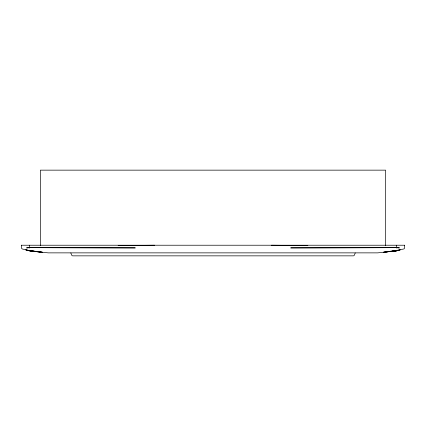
<?xml version="1.0" encoding="UTF-8"?>
<svg xmlns="http://www.w3.org/2000/svg" width="426" height="426" viewBox="0 0 426 426"><rect width="100%" height="100%" fill="white"/><g stroke="black" fill="none" stroke-linecap="round" stroke-linejoin="round"><path stroke-width="0.64" d="M21.385 245.227L21.422 248.086L22.28 248.997L29.996 250.674L37.717 251.548L29.027 250.717L25.757 249.886L35.417 251.569L48.34 252.868L377.66 252.868L397.043 250.722L384.124 252.219M396.537 245.227L396.334 248.086M355.252 252.953L354.262 255.392L353.479 255.85L72.585 255.85L71.802 255.392L70.812 252.953M396.973 250.717L383.608 252.219L396.973 250.717L400.243 249.886L388.283 251.548L396.973 250.717L396.004 250.674L404.045 248.901L404.578 248.086L404.615 245.227M26.7 248.086L29.479 247.65L135.196 248.092M118.151 245.589L154.606 245.227M35.417 251.569L42.392 252.219L28.957 250.722L41.876 252.219M290.804 248.092L396.521 247.65L399.3 248.086M21.305 245.227L404.695 245.227M26.566 247.65L135.196 247.65M290.804 247.65L399.434 247.65M271.394 245.227L307.849 245.589M29.027 250.717L35.635 251.569M29.666 248.086L29.463 245.227M385.642 245.775L385.642 170.15L40.358 170.15L40.358 245.775"/></g></svg>
